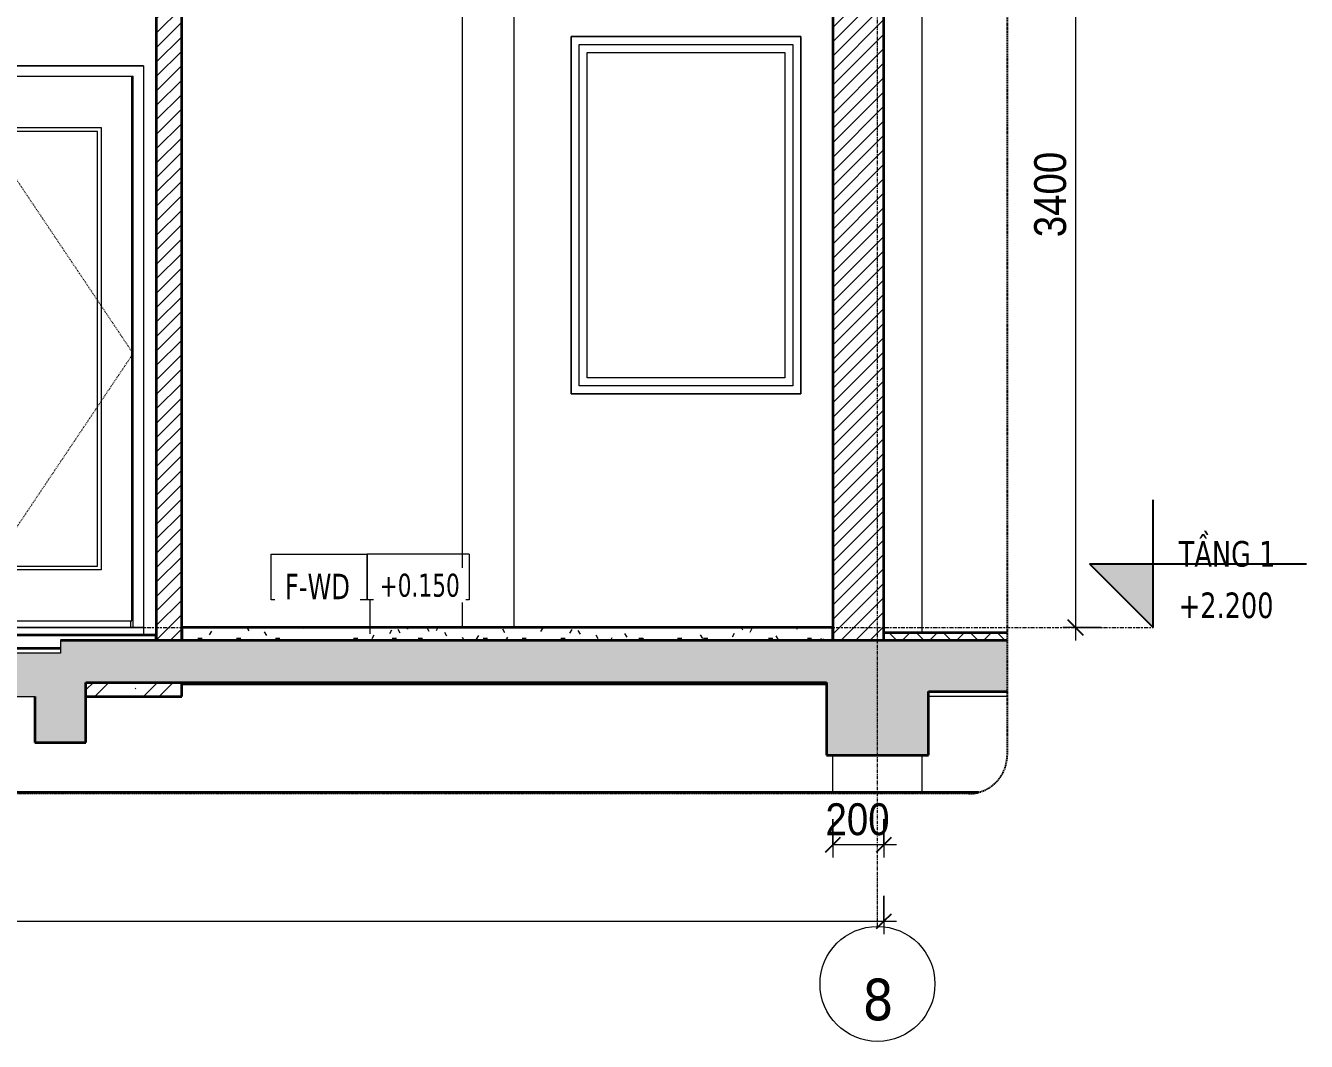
# Model space of a CAD drawing. Header units: millimetres. Extents: x 66631 to 260610, y 416 to 78637.
# Drawn here: x 127555 to 132571, y 580 to 4557 of the extents above; entities that cross this region are included whole.
import ezdxf

# ---------------------------------------------------------------- set-up
doc = ezdxf.new("R2010")
doc.units = ezdxf.units.MM
for name, pattern in [('Centre', [31.75, 6.35, -4.7625, 15.875, -4.7625]), ('Dash', [6, 3, -3]), ('Grid Line', [22.225, 12.7, -3.175, 3.175, -3.175]), ('Hidden', [7.14375, 4.7625, -2.38125])]:
    doc.linetypes.add(name, pattern=pattern)
for name, color, linetype, lineweight in [('0-5', 130, 'Continuous', 5), ('A-ANNO-DIMS', 211, 'Continuous', 9), ('A-ANNO-DIMS-50', 211, 'Continuous', 9), ('A-CLNG-1', 250, 'Continuous', 35), ('A-CLNG-PATT-3', 13, 'Continuous', 18), ('A-DETL-GENF', 92, 'Continuous', 18), ('A-DETL-GENF-4', 92, 'Hidden', 25), ('A-DETL-GENF-5', 9, 'Continuous', 18), ('A-DETL-GENF-HDLN-1', 7, 'Dash', 18), ('A-DETL-MEDM', 33, 'Continuous', 35), ('A-DETL-THIN', 151, 'Continuous', 18), ('A-DETL-THIN-1', 7, 'Continuous', 18), ('A-DOOR', 31, 'Continuous', 18), ('A-DOOR-3', 7, 'Continuous', 18), ('A-FLOR-3', 7, 'Continuous', 18), ('A-FLOR-FNSH-1', 250, 'Continuous', 35), ('A-FLOR-IDEN', 11, 'Continuous', 9), ('A-FLOR-LEVL', 51, 'Continuous', 9), ('A-FLOR-LEVL-1', 51, 'Continuous', 25), ('A-FLOR-LEVL-2', 51, 'Centre', 9), ('A-FLOR-PATT-1', 253, 'Continuous', 18), ('A-FLOR-PATT-2', 8, 'Continuous', 18), ('A-FLOR-PATT-3', 67, 'Continuous', 18), ('A-GLAZ', 151, 'Continuous', 18), ('A-GLAZ-4', 7, 'Continuous', 18), ('A-WALL-2', 250, 'Continuous', 35), ('A-WALL-3', 7, 'Continuous', 18), ('A-WALL-PATT-1', 9, 'Continuous', 18), ('A-WALL-PATT-2', 111, 'Continuous', 18), ('S-COLS-9', 7, 'Continuous', 18), ('S-GRID-1', 1, 'Grid Line', 9), ('S-GRID-IDEN', 1, 'Continuous', 9)]:
    doc.layers.add(name, color=color, linetype=linetype, lineweight=lineweight)
doc.styles.add('Tahoma', font='tahoma.ttf', dxfattribs={"width": 0.8, "height": 100})
doc.styles.add('Tahoma_1', font='tahoma.ttf', dxfattribs={"width": 0.8, "height": 90})
doc.styles.add('Tahoma_B', font='tahomabd.ttf', dxfattribs={"height": 162.5})
doc.styles.add('Tahoma_B_1', font='tahomabd.ttf', dxfattribs={"width": 0.85, "height": 100})
doc.styles.add('UTM Avo', font='', dxfattribs={"width": 0.9, "height": 125})
doc.styles.get('UTM Avo').set_extended_font_data('UTM Avo')
doc.dimstyles.new('1_Dim_chi_tiet_2_5', dxfattribs={"dimscale": 304.8, "dimtxt": 124.912619, "dimasz": 0.19685, "dimexe": 0.164042, "dimexo": 0.0625, "dimgap": 0.016404, "dimtad": 1, "dimdec": 0, "dimrnd": 5, "dimzin": 0, "dimdsep": 46, "dimtxsty": 'UTM Avo', "dimblk1": 'OBLIQUE', "dimblk2": 'OBLIQUE', "dimsah": 1, "dimcen": 0.09, "dimdle": 0.164042, "dimazin": 0, "dimtfac": 1, "dimtdec": 4, "dimtix": 1, "dimtmove": 0, "dimatfit": 3, "dimfxl": 0.328084, "dimfxlon": 1, "dimtvp": 1, "dimtolj": 1, "dimtzin": 0, "dimarcsym": 2})
pattern_1 = [(50, (73567.88, 15875), (364.368, -31.878), [38.1, -419.1]), (355, (73567.88, 15875), (-70.486, 382.113), [30.48, -335.28]), (100.451, (73598.24, 15872.34), (293.885, 350.233), [32.38, -356.18]), (46.184, (73567.88, 15976.6), (542.158, -84.086), [57.15, -628.65]), (96.636, (73613.05, 15969.6), (474.805, 494.855), [48.57, -534.27]), (351.184, (73567.9, 15976.6), (474.81, 494.85), [45.72, -502.92]), (21, (73618.68, 15951.2), (303.2285, -204.5305), [38.1, -419.1]), (326, (73618.68, 15951.2), (123.604, 368.376), [30.48, -335.28]), (71.451, (73643.95, 15934.16), (426.834, 163.843), [32.38, -356.18]), (37.5, (73567.88, 15875), (6.1766, 169.1102), [3.353, -327.863, 3.353, -337.007, -336.55]), (37.5, (73567.88, 15875), (6.1766, 169.1102), [-671.576, 3.353, -333.197]), (7.5, (73567.88, 15875), (133.6389, 200.3615), [3.353, -190.703, 3.353, -320.243, -128.27]), (7.5, (73567.88, 15875), (133.6389, 200.3615), [-517.652, 3.353, -124.917]), (327.5, (73454.59, 15875), (271.1818, -11.4584), [3.353, -123.647, 3.353, -392.887, -525.78]), (327.5, (73454.59, 15875), (271.1818, -11.4584), [-523.24, 3.353, -522.427]), (317.5, (73403.8, 15875), (296.2585, 50.853), [3.353, -161.747, 3.353, -259.791, -373.38]), (317.5, (73403.8, 15875), (296.2585, 50.853), [-428.244, 3.353, -370.027]), (45, (73567.88, 15875), (-125.7236, 125.7236), []), (45, (73567.88, 16065.5), (-125.7236, 125.7236), [])]

# ---------------------------------------------------------------- blocks, each defined once
blk = doc.blocks.new('NCV_TKTC_KET CAU_rvt-5-TKCS_CĂN HỘ LOẠI 1B - MẶT CẮT 4')
at = {"layer": 'A-FLOR-PATT-1'}
h = blk.add_hatch(dxfattribs=at)
h.set_pattern_fill('FP_16', color=256, style=0, pattern_type=2)
h.set_pattern_definition(pattern_1)
h.paths.add_polyline_path([(74300.5, 1930), (74627.6, 1930), (74627.6, 1985), (74252.6, 1985), (74252.6, 1930)])
h = blk.add_hatch(dxfattribs=at)
h.set_pattern_fill('FP_16', color=256, style=0, pattern_type=2)
h.set_pattern_definition(pattern_1)
h.paths.add_polyline_path([(74300.5, 1930), (74627.6, 1930), (74627.6, 1985), (74252.6, 1985), (74252.6, 1930)])
h = blk.add_hatch(dxfattribs=at)
h.set_pattern_fill('FP_16', color=256, style=0, pattern_type=2)
h.set_pattern_definition(pattern_1)
h.paths.add_polyline_path([(74627.6, 1980), (77152.6, 1980), (77152.6, 1985), (74627.6, 1985)])
h = blk.add_hatch(dxfattribs=at)
h.set_pattern_fill('FP_16', color=256, style=0, pattern_type=2)
h.set_pattern_definition(pattern_1)
h.paths.add_polyline_path([(74627.6, 1980), (77152.6, 1980), (77152.6, 1985), (74627.6, 1985)])
at = {"layer": 'A-FLOR-3'}
blk.add_line((77860.6, 1930), (77552.6, 1930), dxfattribs=at)
at = {"layer": 'A-FLOR-FNSH-1'}
for p, q in [((74627.6, 1985), (74627.6, 1980)), ((74627.6, 1930), (74627.6, 1985)), ((74627.6, 1980), (77152.6, 1980)), ((74252.6, 1930), (74627.6, 1930))]:
    blk.add_line(p, q, dxfattribs=at)
at = {"layer": 'S-COLS-9'}
for p, q in [((77527.6, 2180), (77527.6, 4700)), ((77177.6, 1555), (77177.6, 1700)), ((77527.6, 1555), (77527.6, 1700))]:
    blk.add_line(p, q, dxfattribs=at)
blk = doc.blocks.new('DOOR_CW_01 CANH MO-PANEL KINH - DIG_02-800x2200-CỬA NHÔM KÍNH-400864-TKCS_CĂN HỘ LOẠI 1B - MẶT CẮT 4')
at = {"layer": 'A-DETL-GENF-HDLN-1'}
for p, q in [((74437.6, 3273.5), (73717.6, 4347)), ((73717.6, 2200), (74437.6, 3273.5))]:
    blk.add_line(p, q, dxfattribs=at)
at = {"layer": 'A-DOOR-3'}
for p, q in [((74477.6, 4400), (73677.6, 4400)), ((73677.6, 2200), (73677.6, 4400)), ((74477.6, 4400), (74477.6, 2200)), ((73717.6, 4360), (73717.6, 2200)), ((73717.6, 4360), (74437.6, 4360)), ((74432.6, 4358), (73722.6, 4358)), ((73722.6, 4358), (73722.6, 2226)), ((74432.6, 2226), (74432.6, 4358)), ((74437.6, 2200), (74437.6, 4360)), ((73842.6, 3124.5), (73842.6, 4158)), ((73842.6, 4158), (74312.6, 4158)), ((73857.6, 4143), (73857.6, 3124.5)), ((74297.6, 4143), (73857.6, 4143)), ((74297.6, 2441), (74297.6, 4143)), ((74312.6, 4158), (74312.6, 2426)), ((73802.3, 3156), (73762.8, 3156)), ((73762.8, 3156), (73762.8, 3016)), ((73857.6, 3124.5), (73782.6, 3124.5)), ((73802.3, 3124.5), (73802.3, 3156)), ((73857.6, 3124.5), (73883.4, 3124.5)), ((73883.4, 3124.5), (73883.4, 3107.5)), ((73857.6, 3107.5), (73782.6, 3107.5)), ((73802.3, 3016), (73802.3, 3107.5)), ((73842.6, 2426), (73842.6, 3107.5)), ((73857.6, 3107.5), (73857.6, 2441)), ((73883.4, 3107.5), (73857.6, 3107.5)), ((73762.8, 3016), (73802.3, 3016)), ((74312.6, 2426), (73842.6, 2426)), ((73857.6, 2441), (74297.6, 2441)), ((73722.6, 2226), (74432.6, 2226)), ((73727.6, 2226), (73727.6, 2200)), ((74427.6, 2226), (74427.6, 2200)), ((73717.6, 2200), (73677.6, 2200)), ((74477.6, 2200), (74437.6, 2200))]:
    blk.add_line(p, q, dxfattribs=at)
for start, end in [(90, 180), (180, 270)]:
    blk.add_arc((73782.6, 3116), 8.5, start, end, dxfattribs=at)
blk = doc.blocks.new('M_Fixed - 900 x 1400-553070-TKCS_CĂN HỘ LOẠI 1B - MẶT CẮT 4')
at = {"layer": 'A-GLAZ-4'}
for p, q in [((76152.564287, 4515), (76152.564287, 3115)), ((77052.564287, 4515), (76152.564287, 4515)), ((77052.564287, 3115), (77052.564287, 4515)), ((76184.564287, 4483), (77020.564287, 4483)), ((76184.564287, 3147), (76184.564287, 4483)), ((77020.564287, 4483), (77020.564287, 3147)), ((76215.564287, 4452), (76989.564287, 4452)), ((76215.564287, 3178), (76215.564287, 4452)), ((76989.564287, 4452), (76989.564287, 3178)), ((76989.564287, 3178), (76215.564287, 3178)), ((76152.564287, 3115), (77052.564287, 3115)), ((77020.564287, 3147), (76184.564287, 3147))]:
    blk.add_line(p, q, dxfattribs=at)
blk = doc.blocks.new('NCV_TKTC_TANG 1_rvt-4-TKCS_CĂN HỘ LOẠI 1B - MẶT CẮT 4')
at = {"layer": 'A-FLOR-PATT-3'}
h = blk.add_hatch(dxfattribs=at)
h.set_pattern_fill('FP_17', color=256, style=0, pattern_type=2)
h.set_pattern_definition([(0, (73567.876, 15875), (203.2, 50.8), [16.764, -135.636, 16.764, -135.636, -812.8]), (0, (73567.876, 15875), (203.2, 50.8), [-304.8, 16.764, -288.036, 16.764, -135.636, -355.6]), (0, (73567.876, 15875), (203.2, 50.8), [-762, 16.764, -84.836, 16.764, -237.236]), (120, (73644.076, 15900.4), (-145.59409, 150.57636), [16.764, -135.636, 16.764, -135.636, -812.8]), (120, (73644.076, 15900.4), (-145.59409, 150.57636), [-304.8, 16.764, -288.036, 16.764, -135.636, -355.6]), (120, (73644.076, 15900.4), (-145.59409, 150.57636), [-762, 16.764, -84.836, 16.764, -237.236]), (240, (73669.476, 16002), (-57.60591, -201.37636), [16.764, -135.636, 16.764, -135.636, -812.8]), (240, (73669.476, 16002), (-57.60591, -201.37636), [-304.8, 16.764, -288.036, 16.764, -135.636, -355.6]), (240, (73669.476, 16002), (-57.60591, -201.37636), [-762, 16.764, -84.836, 16.764, -237.236])])
h.paths.add_polyline_path([(77177.6, 2150), (77177.6, 2200), (74627.6, 2200), (74627.6, 2150), (77171.7, 2150)])
at = {"layer": 'A-WALL-PATT-1'}
h = blk.add_hatch(dxfattribs=at)
h.set_pattern_fill('FP_15', color=256, style=0, pattern_type=2)
h.set_pattern_definition([(45, (73567.876, 15875), (-28.28427, 28.28427), [])])
h.paths.add_polyline_path([(74544.2, 2150), (74627.6, 2150), (74627.6, 5380), (74527.6, 5380), (74527.6, 2150)])
at = {"layer": 'A-DETL-THIN-1'}
for p, q in [((74103, 2200), (73303, 2200)), ((73303, 2200), (74251.4, 2200))]:
    blk.add_line(p, q, dxfattribs=at)
at = {"layer": 'A-FLOR-3'}
for p, q in [((73677.6, 2200), (74477.6, 2200)), ((74477.6, 2200), (74477.6, 2170))]:
    blk.add_line(p, q, dxfattribs=at)
at = {"layer": 'A-FLOR-FNSH-1'}
for p, q in [((74527.6, 2170), (72327.6, 2170)), ((74527.6, 2150), (74527.6, 2170)), ((77177.6, 2200), (74627.6, 2200)), ((74627.6, 2200), (74627.6, 2150)), ((77177.6, 2150), (77177.6, 2200)), ((72352.6, 2120), (74152.6, 2120))]:
    blk.add_line(p, q, dxfattribs=at)
at = {"layer": 'A-WALL-2'}
for p, q in [((74527.6, 5380), (74527.6, 2150)), ((74627.6, 2150), (74627.6, 5380))]:
    blk.add_line(p, q, dxfattribs=at)
at = {"layer": 'A-WALL-3'}
for p, q in [((76152.6, 3115), (76152.6, 4515)), ((76152.6, 4515), (77052.6, 4515)), ((77052.6, 4515), (77052.6, 3115)), ((73677.6, 4400), (74477.6, 4400)), ((74477.6, 4400), (74477.6, 2200)), ((77052.6, 3115), (76152.6, 3115)), ((74477.6, 2200), (73677.6, 2200))]:
    blk.add_line(p, q, dxfattribs=at)
at = {"layer": 'S-COLS-9'}
for p, q in [((75727.9, 2200), (75727.9, 4950)), ((75927.9, 4950), (75927.9, 2200))]:
    blk.add_line(p, q, dxfattribs=at)
at = {"layer": 'A-DOOR'}
blk.add_blockref('DOOR_CW_01 CANH MO-PANEL KINH - DIG_02-800x2200-CỬA NHÔM KÍNH-400864-TKCS_CĂN HỘ LOẠI 1B - MẶT CẮT 4', (0, 0), dxfattribs=at)
at = {"layer": 'A-GLAZ'}
blk.add_blockref('M_Fixed - 900 x 1400-553070-TKCS_CĂN HỘ LOẠI 1B - MẶT CẮT 4', (0, 0), dxfattribs=at)
blk = doc.blocks.new('BORDER VIEW - BORDER VIEW-2576703-TKCS_CĂN HỘ LOẠI 1B - MẶT CẮT 4')
at = {"layer": 'A-DETL-GENF-4'}
for p, q in [((77860.6, 5953), (77860.6, 1700)), ((77710.6, 1550), (68702.6, 1550))]:
    blk.add_line(p, q, dxfattribs=at)
blk.add_arc((77710.6, 1700), 150, 270, 360, dxfattribs=at)
blk = doc.blocks.new('Level - CAO ĐỘ LEVEL-350587-TKCS_CĂN HỘ LOẠI 1B - MẶT CẮT 4')
at = {"layer": 'A-FLOR-LEVL'}
blk.add_hatch(color=256, dxfattribs=at).paths.add_polyline_path([(78432.397896, 2450), (78432.397896, 2200), (78182.397896, 2450)])
at = {"layer": 'A-FLOR-LEVL-1'}
for p, q in [((78432.397896, 2200), (78432.397896, 2700)), ((78182.397896, 2450), (78432.397896, 2200)), ((78182.397896, 2450), (79032.397896, 2450))]:
    blk.add_line(p, q, dxfattribs=at)
blk = doc.blocks.new('Grid - M_Grid Head - Circle-353313-TKCS_CĂN HỘ LOẠI 1B - MẶT CẮT 4')
at = {"layer": 'S-GRID-IDEN'}
blk.add_circle((69152.6, 804.8), 225, dxfattribs=at)
blk = doc.blocks.new('DIMBLOCK94-TKCS_CĂN HỘ LOẠI 1B - MẶT CẮT 4')
at = {"layer": 'A-ANNO-DIMS-50'}
for p, q in [((130715.9, 1449.9), (130715.9, 1299.9)), ((130715.9, 1349.9), (130715.9, 1449.9)), ((130915.9, 1449.9), (130915.9, 1299.9)), ((130915.9, 1349.9), (130915.9, 1449.9)), ((130965.9, 1349.9), (130715.9, 1349.9))]:
    blk.add_line(p, q, dxfattribs=at)
at = {"layer": 'A-ANNO-DIMS-50', "lineweight": 25}
for p, q in [((130715.9, 1349.9), (130745.9, 1379.9)), ((130915.9, 1349.9), (130945.9, 1379.9)), ((130715.9, 1349.9), (130685.9, 1319.9)), ((130915.9, 1349.9), (130885.9, 1319.9))]:
    blk.add_line(p, q, dxfattribs=at)
at = {"layer": 'A-ANNO-DIMS-50', "color": 0, "insert": (130687.5, 1512.2), "char_height": 125, "width": 308.118, "attachment_point": 1, "line_spacing_factor": 1.110334, "style": 'UTM Avo'}
blk.add_mtext('200', dxfattribs=at)
blk = doc.blocks.new('_Oblique')
at = {"color": 0, "linetype": 'ByBlock', "lineweight": -2}
blk.add_line((-0.5, -0.5), (0.5, 0.5), dxfattribs=at)
blk = doc.blocks.new('DIMBLOCK95-TKCS_CĂN HỘ LOẠI 1B - MẶT CẮT 4')
at = {"layer": 'A-ANNO-DIMS-50'}
for p, q in [((122590.9, 1149.9), (122590.9, 999.9)), ((122590.9, 1049.9), (122590.9, 1149.9)), ((130915.9, 1149.9), (130915.9, 999.9)), ((130915.9, 1049.9), (130915.9, 1149.9)), ((122540.9, 1049.9), (130965.9, 1049.9))]:
    blk.add_line(p, q, dxfattribs=at)
at = {"layer": 'A-ANNO-DIMS-50', "lineweight": 25}
for p, q in [((122590.9, 1049.9), (122620.9, 1079.9)), ((130915.9, 1049.9), (130945.9, 1079.9)), ((122590.9, 1049.9), (122560.9, 1019.9)), ((130915.9, 1049.9), (130885.9, 1019.9))]:
    blk.add_line(p, q, dxfattribs=at)
at = {"layer": 'A-ANNO-DIMS-50', "color": 0, "insert": (126582.3, 1212.2), "char_height": 125, "width": 410.824, "attachment_point": 1, "line_spacing_factor": 1.110334, "style": 'UTM Avo'}
blk.add_mtext('8325', dxfattribs=at)
blk = doc.blocks.new('DIMBLOCK96-TKCS_CĂN HỘ LOẠI 1B - MẶT CẮT 4')
at = {"layer": 'A-ANNO-DIMS-50', "lineweight": 25}
for p, q in [((131667, 5600), (131637, 5630)), ((131667, 5600), (131697, 5570)), ((131667, 2200), (131637, 2230)), ((131667, 2200), (131697, 2170))]:
    blk.add_line(p, q, dxfattribs=at)
at = {"layer": 'A-ANNO-DIMS-50'}
for p, q in [((131667, 5650), (131667, 2150)), ((131767, 5600), (131617, 5600)), ((131667, 5600), (131767, 5600)), ((131767, 2200), (131617, 2200)), ((131667, 2200), (131767, 2200))]:
    blk.add_line(p, q, dxfattribs=at)
at = {"layer": 'A-ANNO-DIMS-50', "color": 0, "insert": (131504.6, 3728.8), "char_height": 125, "width": 410.824, "attachment_point": 1, "rotation": 90, "line_spacing_factor": 1.110334, "style": 'UTM Avo'}
blk.add_mtext('3400', dxfattribs=at)
blk = doc.blocks.new('TAG SAN - TTG - TAG FFL-4075299-TKCS_CĂN HỘ LOẠI 1B - MẶT CẮT 4')
at = {"layer": 'A-FLOR-IDEN'}
for p, q in [((74977.8, 2309.5), (74977.8, 2488.2)), ((74977.8, 2488.2), (75353.8, 2488.2)), ((75353.8, 2488.2), (75353.8, 2309.5)), ((75753.8, 2488.2), (75353.8, 2488.2)), ((75353.8, 2309.5), (75353.8, 2488.2)), ((75753.8, 2488.2), (75753.8, 2309.5)), ((75353.8, 2309.5), (74977.8, 2309.5)), ((75753.8, 2309.5), (75353.8, 2309.5))]:
    blk.add_line(p, q, dxfattribs=at)

msp = doc.modelspace()

# ---------------------------------------------------------------- hatches: boundary and pattern name
at = {"layer": 'A-CLNG-PATT-3'}
h = msp.add_hatch(dxfattribs=at)
h.set_pattern_fill('FP_19', color=256, style=0, pattern_type=2)
h.set_pattern_definition([(0, (127106.24, 15875), (406.4, 101.6), [16.764, -288.036, 16.764, -288.036, -1625.6]), (0, (127106.24, 15875), (406.4, 101.6), [-609.6, 16.764, -592.836, 16.764, -288.036, -711.2]), (0, (127106.24, 15875), (406.4, 101.6), [-1524, 16.764, -186.436, 16.764, -491.236]), (120, (127258.64, 15925.8), (-291.1882, 301.1527), [16.764, -288.036, 16.764, -288.036, -1625.6]), (120, (127258.64, 15925.8), (-291.1882, 301.1527), [-609.6, 16.764, -592.836, 16.764, -288.036, -711.2]), (120, (127258.64, 15925.8), (-291.1882, 301.1527), [-1524, 16.764, -186.436, 16.764, -491.236]), (240, (127309.44, 16129), (-115.2118, -402.7527), [16.764, -288.036, 16.764, -288.036, -1625.6]), (240, (127309.44, 16129), (-115.2118, -402.7527), [-609.6, 16.764, -592.836, 16.764, -288.036, -711.2]), (240, (127309.44, 16129), (-115.2118, -402.7527), [-1524, 16.764, -186.436, 16.764, -491.236])])
h.paths.add_polyline_path([(122240.9, 1550), (131248.9, 1550), (131286.9, 1555), (122202.9, 1555)])
at = {"layer": 'A-DETL-GENF-5'}
h = msp.add_hatch(dxfattribs=at)
h.set_pattern_fill('FP_16', color=256, style=0, pattern_type=2)
h.set_pattern_definition([(50, (127106.24, 15875), (364.368, -31.878), [38.1, -419.1]), (355, (127106.24, 15875), (-70.486, 382.113), [30.48, -335.28]), (100.451, (127136.6, 15872.34), (293.885, 350.233), [32.38, -356.18]), (46.184, (127106.24, 15976.6), (542.158, -84.086), [57.15, -628.65]), (96.636, (127151.4, 15969.6), (474.805, 494.855), [48.57, -534.27]), (351.184, (127106.24, 15976.6), (474.81, 494.85), [45.72, -502.92]), (21, (127157.04, 15951.2), (303.2285, -204.5305), [38.1, -419.1]), (326, (127157.04, 15951.2), (123.604, 368.376), [30.48, -335.28]), (71.451, (127182.3, 15934.16), (426.834, 163.843), [32.38, -356.18]), (37.5, (127106.24, 15875), (6.1766, 169.1102), [3.353, -327.863, 3.353, -337.007, -336.55]), (37.5, (127106.24, 15875), (6.1766, 169.1102), [-671.576, 3.353, -333.197]), (7.5, (127106.24, 15875), (133.6389, 200.3615), [3.353, -190.703, 3.353, -320.243, -128.27]), (7.5, (127106.24, 15875), (133.6389, 200.3615), [-517.652, 3.353, -124.917]), (327.5, (126992.95, 15875), (271.1818, -11.4584), [3.353, -123.647, 3.353, -392.887, -525.78]), (327.5, (126992.95, 15875), (271.1818, -11.4584), [-523.24, 3.353, -522.427]), (317.5, (126942.15, 15875), (296.2585, 50.853), [3.353, -161.747, 3.353, -259.791, -373.38]), (317.5, (126942.15, 15875), (296.2585, 50.853), [-428.244, 3.353, -370.027]), (45, (127106.24, 15875), (-125.7236, 125.7236), []), (45, (127106.24, 16065.5), (-125.7236, 125.7236), [])])
h.paths.add_polyline_path([(130915.9, 1700), (131091, 1700), (131091, 1950), (131398.9, 1950), (131398.9, 2150), (127690.9, 2150), (127690.9, 2100), (125890.9, 2100), (125890.9, 2150), (122090.9, 2150), (122090.9, 1950), (122491, 1950), (122491, 1700), (122891, 1700), (122891, 1980), (125765.9, 1980), (125765.9, 1930), (127591, 1930), (127591, 1750), (127791, 1750), (127791, 1985), (130691, 1985), (130691, 1700), (130791.6, 1700)])
at = {"layer": 'A-FLOR-PATT-2'}
h = msp.add_hatch(dxfattribs=at)
h.set_pattern_fill('FP_20', color=256, style=0, pattern_type=2)
h.set_pattern_definition([(45, (127106.24, 15875), (-53.033, 53.033), []), (135, (127106.24, 15875), (-53.033, -53.033), [])])
h.paths.add_polyline_path([(130915.9, 2150), (131398.9, 2150), (131398.9, 2180), (130915.9, 2180)])
at = {"layer": 'A-WALL-PATT-2'}
h = msp.add_hatch(dxfattribs=at)
h.set_pattern_fill('FP_15', color=256, style=0, pattern_type=2)
h.set_pattern_definition([(45, (127106.24, 15875), (-28.28427, 28.28427), [])])
h.paths.add_polyline_path([(130715.9, 2150), (130915.9, 2150), (130915.9, 5100), (130715.9, 5100), (130715.9, 2688.8)])

# ---------------------------------------------------------------- linework, layer by layer
at = {"layer": 'A-CLNG-1'}
msp.add_line((131286.9, 1555), (122202.9, 1555), dxfattribs=at)
at = {"layer": 'A-DETL-MEDM'}
for p, q in [((131398.9, 2150), (127690.9, 2150)), ((127791, 1750), (127791, 1985)), ((127791, 1985), (130691, 1985)), ((130691, 1985), (130691, 1700)), ((127591, 1930), (127591, 1750)), ((131091, 1700), (131091, 1950)), ((131091, 1950), (131398.9, 1950)), ((127591, 1750), (127791, 1750)), ((130691, 1700), (131091, 1700))]:
    msp.add_line(p, q, dxfattribs=at)
at = {"layer": 'A-DETL-THIN'}
for p, q in [((127690.9, 2150), (127690.9, 2100)), ((127690.9, 2100), (125890.9, 2100)), ((125765.9, 1930), (127591, 1930))]:
    msp.add_line(p, q, dxfattribs=at)
at = {"layer": 'A-FLOR-FNSH-1'}
msp.add_line((131398.9, 2180), (130915.9, 2180), dxfattribs=at)
at = {"layer": 'A-FLOR-IDEN'}
msp.add_line((128904.2, 2175.1), (128904.2, 2309.5), dxfattribs=at)
at = {"layer": 'A-FLOR-LEVL-2'}
msp.add_line((121605.3, 2200), (131970.8, 2200), dxfattribs=at)
at = {"layer": 'A-WALL-2'}
for p, q in [((130715.9, 5100), (130715.9, 2150)), ((130915.9, 2150), (130915.9, 5100))]:
    msp.add_line(p, q, dxfattribs=at)
at = {"layer": 'S-GRID-1'}
for p, q in [((130890.9, 2279.8), (130890.9, 5418.2)), ((130890.9, 1029.8), (130890.9, 2279.8))]:
    msp.add_line(p, q, dxfattribs=at)

# ---------------------------------------------------------------- block references
at = {"layer": '0-5'}
for name in ['NCV_TKTC_KET CAU_rvt-5-TKCS_CĂN HỘ LOẠI 1B - MẶT CẮT 4', 'NCV_TKTC_TANG 1_rvt-4-TKCS_CĂN HỘ LOẠI 1B - MẶT CẮT 4']:
    msp.add_blockref(name, (53538.4, 0), dxfattribs=at)
at = {"layer": 'A-DETL-GENF'}
msp.add_blockref('BORDER VIEW - BORDER VIEW-2576703-TKCS_CĂN HỘ LOẠI 1B - MẶT CẮT 4', (53538.4, 0), dxfattribs=at)
at = {"layer": 'A-FLOR-IDEN'}
msp.add_blockref('TAG SAN - TTG - TAG FFL-4075299-TKCS_CĂN HỘ LOẠI 1B - MẶT CẮT 4', (53538.4, 0), dxfattribs=at)
at = {"layer": 'A-FLOR-LEVL-1'}
msp.add_blockref('Level - CAO ĐỘ LEVEL-350587-TKCS_CĂN HỘ LOẠI 1B - MẶT CẮT 4', (53538.4, 0), dxfattribs=at)
at = {"layer": 'S-GRID-IDEN'}
msp.add_blockref('Grid - M_Grid Head - Circle-353313-TKCS_CĂN HỘ LOẠI 1B - MẶT CẮT 4', (61738.4, 0), dxfattribs=at)

# ---------------------------------------------------------------- texts
at = {"layer": 'A-FLOR-LEVL', "char_height": 100, "line_spacing_factor": 0.996129, "style": 'Tahoma_B_1'}
for s, insert, width, attachment_point in [('\\pt510,1020,1530,2040,2550,3060,3570,4080,4590,5100,5610,6120,6630,7140,7650,8160,8670,9180,9690,10200,10710,11220,11730,12240,12750,13260,13770,14280,14790,15300,15810,16320;TẦNG 1', (132071, 2437.2), 452.625, 7), ('\\pt212.5,425,637.5,850,1062.5,1275,1487.5,1700,1912.5,2125,2337.5,2550,2762.5,2975,3187.5,3400,3612.5,3825,4037.5,4250,4462.5,4675,4887.5,5100,5312.5,5525,5737.5,5950,6162.5,6375,6587.5,6800;+2.200', (132071, 2337.5), 441.575, 1)]:
    msp.add_mtext(s, dxfattribs=dict(at, insert=insert, width=width, attachment_point=attachment_point))

# ---------------------------------------------------------------- dimensions: what is measured, and where the dimension line sits
at = {"layer": 'A-ANNO-DIMS'}
dim = msp.add_linear_dim(base=(131667, 2200), p1=(131767, 5600), p2=(131767, 2200), angle=90, dimstyle='1_Dim_chi_tiet_2_5', override={"dimpost": '<>', "dimfxl": 3400}, dxfattribs=at)
dim.commit()
dim.dimension.update_dxf_attribs({"geometry": 'DIMBLOCK96-TKCS_CĂN HỘ LOẠI 1B - MẶT CẮT 4', "text_midpoint": (131597.3, 3900)})
for base, p1, p2, override, picture, middle in [((130715.9, 1349.9), (130915.9, 1449.9), (130715.9, 1449.9), {"dimpost": '<>', "dimfxl": 200}, 'DIMBLOCK94-TKCS_CĂN HỘ LOẠI 1B - MẶT CẮT 4', (130815.9, 1419.5)), ((130915.9, 1049.9), (122590.9, 1149.9), (130915.9, 1149.9), {"dimpost": '<>', "dimfxl": 8325}, 'DIMBLOCK95-TKCS_CĂN HỘ LOẠI 1B - MẶT CẮT 4', (126753.4, 1119.5))]:
    dim = msp.add_linear_dim(base=base, p1=p1, p2=p2, dimstyle='1_Dim_chi_tiet_2_5', override=override, dxfattribs=at)
    dim.commit()
    dim.dimension.update_dxf_attribs({"geometry": picture, "text_midpoint": middle})

# ---------------------------------------------------------------- next in the draw order: texts
at = {"layer": 'A-FLOR-IDEN', "attachment_point": 5, "line_spacing_factor": 0.996129, "bg_fill": 3, "box_fill_scale": 1.25, "bg_fill_color": 256, "bg_fill_true_color": 13158600, "bg_fill_transparency": 0}
for s, insert, char_height, width, style in [('\\pt4,8,12,16,20,24,28,32,36,40,44,48,52,56,60,64,68,72,76,80,84,88,92,96,100,104,108,112,116,120,124,128;F-WD', (128697.8, 2361.2), 100, 283.2, 'Tahoma'), ('\\pt3.9996,8.0001,11.9997,16.0002,19.9998,24.0003,27.9999,32.0004,36,39.9996,44.0001,47.9997,52.0002,55.9998,60.0003,63.9999,68.0004,72,75.9996,80.0001,83.9997,88.0002,91.9998,96.0003,99.9999,104.0004,108,111.9996,116.0001,119.9997,124.0002,127.9998;+0.150', (129098, 2365.3), 90, 314.8, 'Tahoma_1')]:
    msp.add_mtext(s, dxfattribs=dict(at, insert=insert, char_height=char_height, width=width, style=style))
at = {"layer": 'S-GRID-IDEN', "insert": (130893.3, 742.4), "char_height": 162.5, "width": 145.5, "attachment_point": 5, "line_spacing_factor": 0.996129, "style": 'Tahoma_B', "bg_fill": 3, "box_fill_scale": 1.25, "bg_fill_color": 256, "bg_fill_true_color": 13158600, "bg_fill_transparency": 0}
msp.add_mtext('\\pt634.99962,1269.99925,1905.0005,2540.00013,3174.99975,3809.99937,4445.00062,5080.00025,5714.99987,6349.9995,6985.00075,7620.00037,8255,8889.99962,9524.99925,10160.0005,10795.00013,11429.99975,12064.99938,12700.00063,13335.00025,13969.99988,14604.9995,15240.00075,15875.00038,16510,17144.99963,17779.99925,18415.0005,19050.00013,19684.99975,20319.99938;8', dxfattribs=at)

doc.saveas('drawing.dxf')
